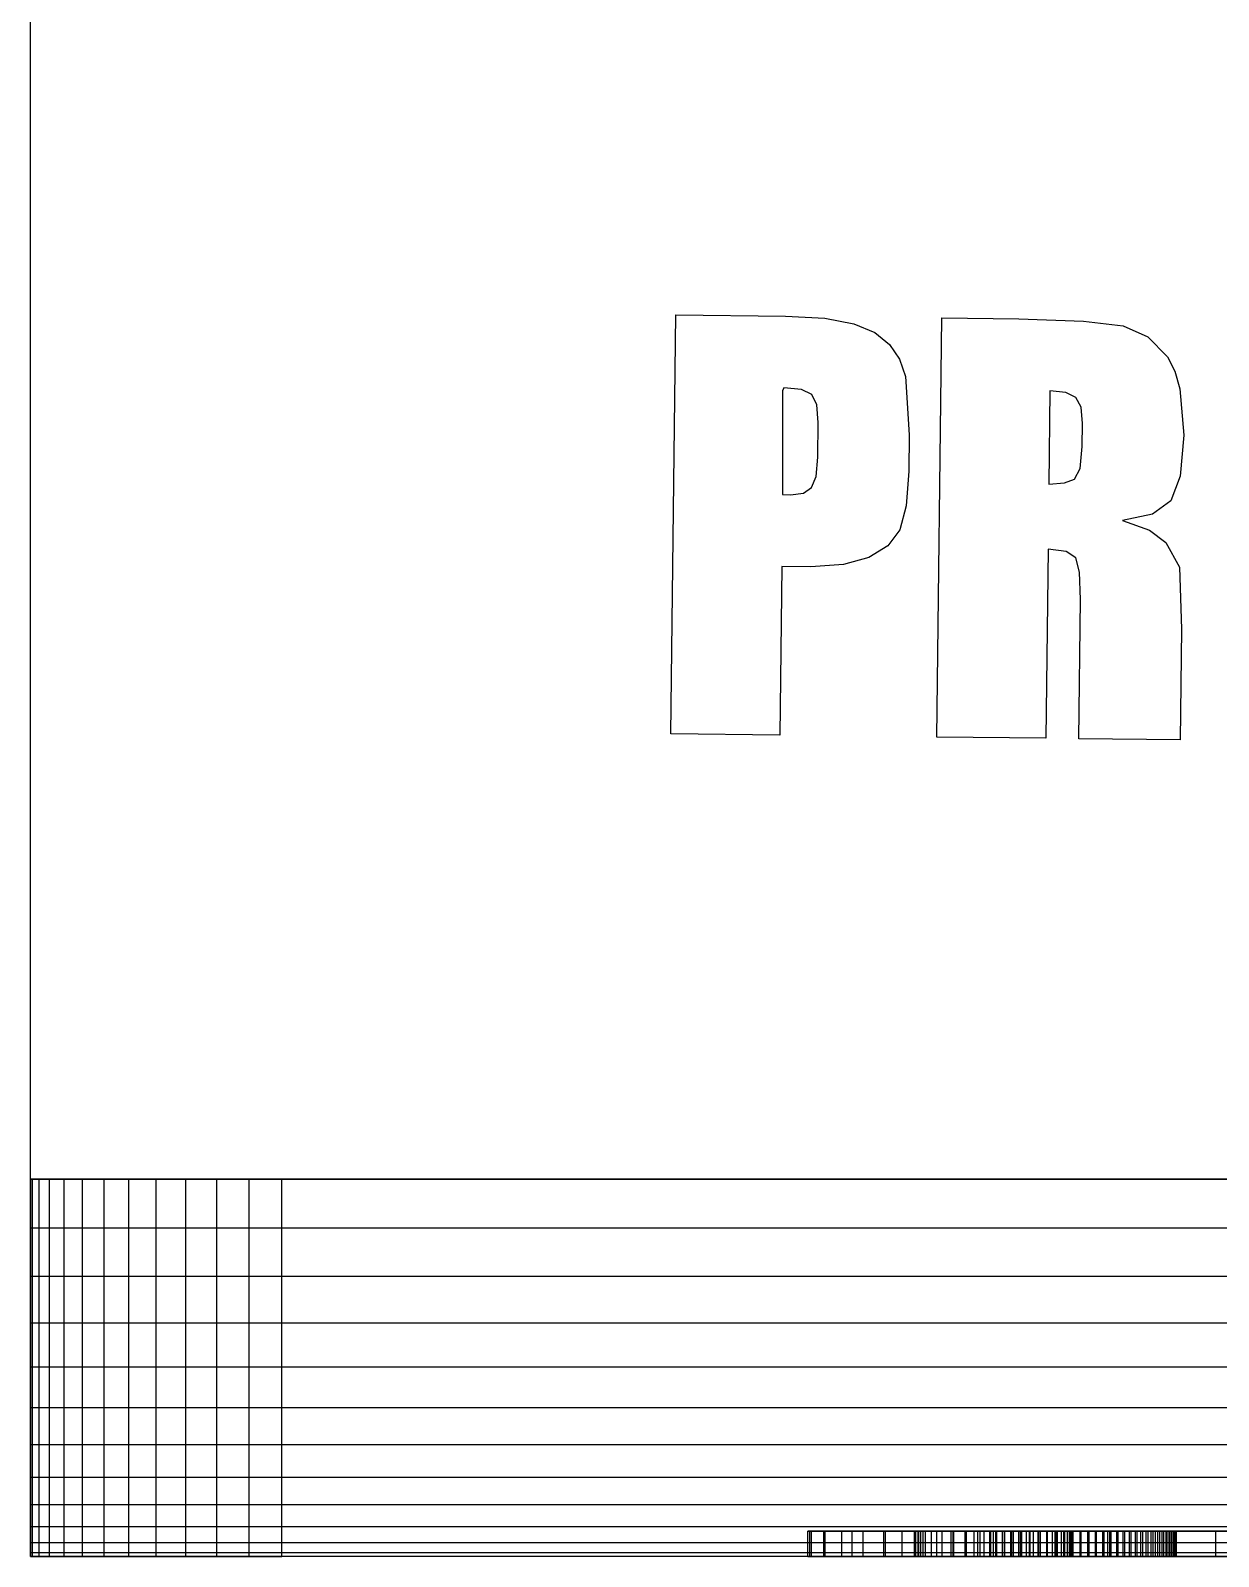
# Model space of a CAD drawing. Header units: millimetres. Extents: x -658 to 1307, y -81 to 472.
# Drawn here: x 574.58 to 588.76, y 308.11 to 326.31 of the extents above; entities that cross this region are included whole.
import ezdxf

# ---------------------------------------------------------------- set-up
doc = ezdxf.new("R2010")
doc.units = ezdxf.units.MM
doc.layers.get('0').update_dxf_attribs({"true_color": 0xffffff})
doc.layers.add('version_135', color=190, linetype='Continuous', true_color=0x9900ff)

# ---------------------------------------------------------------- blocks, each defined once
blk = doc.blocks.new('Group_21')
for p, q in [((-20.8, -42.314, 0), (-20.8, -13.314, 0.001)), ((-20.8, -42.314, -4.5), (-20.8, -13.314, -4.499)), ((-13.158, -37.002, 0.001), (-13.1, -32.002, 0.001)), ((-13.158, -37.002, -0.299), (-13.1, -32.002, -0.299)), ((-13.1, -32.002, 0.001), (-11.791, -32.018, 0.001)), ((-13.1, -32.002, -0.299), (-11.791, -32.018, -0.299)), ((-13.1, -32.002, 0.001), (-13.1, -32.002, -0.299)), ((-11.791, -32.018, 0.001), (-11.321, -32.044, 0.001)), ((-11.791, -32.018, -0.299), (-11.321, -32.044, -0.299)), ((-11.791, -32.018, 0.001), (-11.791, -32.018, -0.299)), ((-11.321, -32.044, 0.001), (-10.975, -32.111, 0.001)), ((-11.321, -32.044, -0.299), (-10.975, -32.111, -0.299)), ((-11.321, -32.044, 0.001), (-11.321, -32.044, -0.299)), ((-10.975, -32.111, 0.001), (-10.726, -32.215, 0.001)), ((-10.975, -32.111, -0.299), (-10.726, -32.215, -0.299)), ((-10.975, -32.111, 0.001), (-10.975, -32.111, -0.299)), ((-10.726, -32.215, 0.001), (-10.548, -32.357, 0.001)), ((-10.726, -32.215, -0.299), (-10.548, -32.357, -0.299)), ((-10.726, -32.215, 0.001), (-10.726, -32.215, -0.299)), ((-9.984, -37.039, 0.001), (-9.925, -32.039, 0.001)), ((-9.984, -37.039, -0.299), (-9.925, -32.039, -0.299)), ((-9.925, -32.039, 0.001), (-9.925, -32.039, -0.299)), ((-9.005, -32.05, 0.001), (-9.005, -32.05, -0.299)), ((-8.234, -32.077, 0.001), (-7.76, -32.136, 0.001)), ((-8.234, -32.077, -0.299), (-7.76, -32.136, -0.299)), ((-8.234, -32.077, 0.001), (-8.234, -32.077, -0.299)), ((-7.76, -32.136, 0.001), (-7.466, -32.265, 0.001)), ((-7.76, -32.136, -0.299), (-7.466, -32.265, -0.299)), ((-7.76, -32.136, 0.001), (-7.76, -32.136, -0.299)), ((-10.548, -32.357, 0.001), (-10.43, -32.532, 0.001)), ((-10.548, -32.357, 0.001), (-10.548, -32.357, -0.299)), ((-10.548, -32.357, -0.299), (-10.43, -32.532, -0.299)), ((-7.466, -32.265, 0.001), (-7.233, -32.505, 0.001)), ((-7.466, -32.265, -0.299), (-7.233, -32.505, -0.299)), ((-7.466, -32.265, 0.001), (-7.466, -32.265, -0.299)), ((-10.43, -32.532, 0.001), (-10.358, -32.74, 0.001)), ((-10.43, -32.532, -0.299), (-10.358, -32.74, -0.299)), ((-10.43, -32.532, 0.001), (-10.43, -32.532, -0.299)), ((-7.233, -32.505, 0.001), (-7.145, -32.673, 0.001)), ((-7.233, -32.505, -0.299), (-7.145, -32.673, -0.299)), ((-7.233, -32.505, 0.001), (-7.233, -32.505, -0.299)), ((-10.358, -32.74, 0.001), (-10.315, -33.434, 0.001)), ((-10.358, -32.74, -0.299), (-10.315, -33.434, -0.299)), ((-10.358, -32.74, 0.001), (-10.358, -32.74, -0.299)), ((-7.145, -32.673, 0.001), (-7.083, -32.885, 0.001)), ((-7.145, -32.673, -0.299), (-7.083, -32.885, -0.299)), ((-7.145, -32.673, 0.001), (-7.145, -32.673, -0.299)), ((-11.81, -32.873, 0.001), (-11.825, -32.91, 0.001)), ((-11.81, -32.873, -0.299), (-11.825, -32.91, -0.299)), ((-11.825, -32.91, 0.001), (-11.825, -34.145, 0.001)), ((-11.825, -32.91, -0.299), (-11.825, -34.145, -0.299)), ((-11.825, -32.91, 0.001), (-11.825, -32.91, -0.299)), ((-11.6, -32.895, 0.001), (-11.81, -32.873, 0.001)), ((-11.6, -32.895, -0.299), (-11.81, -32.873, -0.299)), ((-11.81, -32.873, 0.001), (-11.81, -32.873, -0.299)), ((-11.477, -32.954, 0.001), (-11.6, -32.895, 0.001)), ((-11.477, -32.954, -0.299), (-11.6, -32.895, -0.299)), ((-11.6, -32.895, 0.001), (-11.6, -32.895, -0.299)), ((-8.635, -32.91, 0.001), (-8.648, -34.022, 0.001)), ((-8.635, -32.91, -0.299), (-8.648, -34.022, -0.299)), ((-8.445, -32.931, 0.001), (-8.635, -32.91, 0.001)), ((-8.445, -32.931, -0.299), (-8.635, -32.91, -0.299)), ((-8.635, -32.91, 0.001), (-8.635, -32.91, -0.299)), ((-8.326, -32.988, 0.001), (-8.445, -32.931, 0.001)), ((-8.326, -32.988, -0.299), (-8.445, -32.931, -0.299)), ((-8.445, -32.931, 0.001), (-8.445, -32.931, -0.299)), ((-7.083, -32.885, 0.001), (-7.038, -33.438, 0.001)), ((-7.083, -32.885, -0.299), (-7.038, -33.438, -0.299)), ((-7.083, -32.885, 0.001), (-7.083, -32.885, -0.299)), ((-11.418, -33.077, 0.001), (-11.477, -32.954, 0.001)), ((-11.418, -33.077, -0.299), (-11.477, -32.954, -0.299)), ((-11.477, -32.954, 0.001), (-11.477, -32.954, -0.299)), ((-11.401, -33.289, 0.001), (-11.418, -33.077, 0.001)), ((-11.401, -33.289, -0.299), (-11.418, -33.077, -0.299)), ((-11.418, -33.077, 0.001), (-11.418, -33.077, -0.299)), ((-8.263, -33.104, 0.001), (-8.326, -32.988, 0.001)), ((-8.263, -33.104, -0.299), (-8.326, -32.988, -0.299)), ((-8.326, -32.988, 0.001), (-8.326, -32.988, -0.299)), ((-8.244, -33.301, 0.001), (-8.263, -33.104, 0.001)), ((-8.244, -33.301, -0.299), (-8.263, -33.104, -0.299)), ((-8.263, -33.104, 0.001), (-8.263, -33.104, -0.299)), ((-11.406, -33.699, 0.001), (-11.401, -33.289, 0.001)), ((-11.406, -33.699, -0.299), (-11.401, -33.289, -0.299)), ((-11.401, -33.289, 0.001), (-11.401, -33.289, -0.299)), ((-8.248, -33.575, 0.001), (-8.244, -33.301, 0.001)), ((-8.248, -33.575, -0.299), (-8.244, -33.301, -0.299)), ((-8.244, -33.301, 0.001), (-8.244, -33.301, -0.299)), ((-10.315, -33.434, 0.001), (-10.32, -33.869, 0.001)), ((-10.315, -33.434, -0.299), (-10.32, -33.869, -0.299)), ((-10.315, -33.434, 0.001), (-10.315, -33.434, -0.299)), ((-7.038, -33.438, 0.001), (-7.08, -33.926, 0.001)), ((-7.038, -33.438, -0.299), (-7.08, -33.926, -0.299)), ((-7.038, -33.438, 0.001), (-7.038, -33.438, -0.299)), ((-8.273, -33.838, 0.001), (-8.248, -33.575, 0.001)), ((-8.273, -33.838, -0.299), (-8.248, -33.575, -0.299)), ((-8.248, -33.575, 0.001), (-8.248, -33.575, -0.299)), ((-11.426, -33.93, 0.001), (-11.406, -33.699, 0.001)), ((-11.426, -33.93, -0.299), (-11.406, -33.699, -0.299)), ((-11.406, -33.699, 0.001), (-11.406, -33.699, -0.299)), ((-8.34, -33.965, 0.001), (-8.273, -33.838, 0.001)), ((-8.34, -33.965, -0.299), (-8.273, -33.838, -0.299)), ((-8.273, -33.838, 0.001), (-8.273, -33.838, -0.299)), ((-11.479, -34.064, 0.001), (-11.426, -33.93, 0.001)), ((-11.479, -34.064, -0.299), (-11.426, -33.93, -0.299)), ((-11.426, -33.93, 0.001), (-11.426, -33.93, -0.299)), ((-10.32, -33.869, 0.001), (-10.35, -34.283, 0.001)), ((-10.32, -33.869, -0.299), (-10.35, -34.283, -0.299)), ((-10.32, -33.869, 0.001), (-10.32, -33.869, -0.299)), ((-8.648, -34.022, 0.001), (-8.462, -34.009, 0.001)), ((-8.648, -34.022, -0.299), (-8.462, -34.009, -0.299)), ((-8.648, -34.022, 0.001), (-8.648, -34.022, -0.299)), ((-8.462, -34.009, 0.001), (-8.34, -33.965, 0.001)), ((-8.462, -34.009, -0.299), (-8.34, -33.965, -0.299)), ((-8.462, -34.009, 0.001), (-8.462, -34.009, -0.299)), ((-8.34, -33.965, 0.001), (-8.34, -33.965, -0.299)), ((-7.08, -33.926, 0.001), (-7.193, -34.221, 0.001)), ((-7.08, -33.926, -0.299), (-7.193, -34.221, -0.299)), ((-7.08, -33.926, 0.001), (-7.08, -33.926, -0.299)), ((-11.825, -34.145, 0.001), (-11.729, -34.15, 0.001)), ((-11.825, -34.145, -0.299), (-11.729, -34.15, -0.299)), ((-11.825, -34.145, 0.001), (-11.825, -34.145, -0.299)), ((-11.729, -34.15, 0.001), (-11.577, -34.129, 0.001)), ((-11.729, -34.15, -0.299), (-11.577, -34.129, -0.299)), ((-11.729, -34.15, 0.001), (-11.729, -34.15, -0.299)), ((-11.577, -34.129, 0.001), (-11.479, -34.064, 0.001)), ((-11.577, -34.129, -0.299), (-11.479, -34.064, -0.299)), ((-11.577, -34.129, 0.001), (-11.577, -34.129, -0.299)), ((-11.479, -34.064, 0.001), (-11.479, -34.064, -0.299)), ((-7.193, -34.221, 0.001), (-7.41, -34.379, 0.001)), ((-7.193, -34.221, -0.299), (-7.41, -34.379, -0.299)), ((-7.193, -34.221, 0.001), (-7.193, -34.221, -0.299)), ((-10.35, -34.283, 0.001), (-10.427, -34.566, 0.001)), ((-10.35, -34.283, -0.299), (-10.427, -34.566, -0.299)), ((-10.35, -34.283, 0.001), (-10.35, -34.283, -0.299)), ((-7.41, -34.379, 0.001), (-7.767, -34.455, 0.001)), ((-7.41, -34.379, -0.299), (-7.767, -34.455, -0.299)), ((-7.41, -34.379, 0.001), (-7.41, -34.379, -0.299)), ((-10.427, -34.566, 0.001), (-10.57, -34.758, 0.001)), ((-10.427, -34.566, -0.299), (-10.57, -34.758, -0.299)), ((-10.427, -34.566, 0.001), (-10.427, -34.566, -0.299)), ((-7.767, -34.455, 0.001), (-7.445, -34.571, 0.001)), ((-7.767, -34.455, -0.299), (-7.445, -34.571, -0.299)), ((-7.767, -34.455, 0.001), (-7.767, -34.455, -0.299)), ((-7.445, -34.571, 0.001), (-7.251, -34.717, 0.001)), ((-7.445, -34.571, -0.299), (-7.251, -34.717, -0.299)), ((-7.445, -34.571, 0.001), (-7.445, -34.571, -0.299)), ((-10.57, -34.758, 0.001), (-10.794, -34.899, 0.001)), ((-10.57, -34.758, -0.299), (-10.794, -34.899, -0.299)), ((-10.57, -34.758, 0.001), (-10.57, -34.758, -0.299)), ((-7.251, -34.717, 0.001), (-7.089, -35.014, 0.001)), ((-7.251, -34.717, -0.299), (-7.089, -35.014, -0.299)), ((-7.251, -34.717, 0.001), (-7.251, -34.717, -0.299)), ((-10.794, -34.899, 0.001), (-11.1, -34.983, 0.001)), ((-10.794, -34.899, -0.299), (-11.1, -34.983, -0.299)), ((-10.794, -34.899, 0.001), (-10.794, -34.899, -0.299)), ((-8.657, -34.8, 0.001), (-8.684, -37.054, 0.001)), ((-8.657, -34.8, -0.299), (-8.684, -37.054, -0.299)), ((-8.44, -34.826, 0.001), (-8.657, -34.8, 0.001)), ((-8.44, -34.826, -0.299), (-8.657, -34.8, -0.299)), ((-8.657, -34.8, 0.001), (-8.657, -34.8, -0.299)), ((-8.326, -34.9, 0.001), (-8.44, -34.826, 0.001)), ((-8.326, -34.9, -0.299), (-8.44, -34.826, -0.299)), ((-8.44, -34.826, 0.001), (-8.44, -34.826, -0.299)), ((-8.281, -35.072, 0.001), (-8.326, -34.9, 0.001)), ((-8.281, -35.072, -0.299), (-8.326, -34.9, -0.299)), ((-8.326, -34.9, 0.001), (-8.326, -34.9, -0.299)), ((-11.835, -35.004, 0.001), (-11.858, -37.017, 0.001)), ((-11.835, -35.004, -0.299), (-11.858, -37.017, -0.299)), ((-11.486, -35.008, 0.001), (-11.835, -35.004, 0.001)), ((-11.486, -35.008, -0.299), (-11.835, -35.004, -0.299)), ((-11.835, -35.004, 0.001), (-11.835, -35.004, -0.299)), ((-11.1, -34.983, 0.001), (-11.486, -35.008, 0.001)), ((-11.1, -34.983, -0.299), (-11.486, -35.008, -0.299)), ((-11.486, -35.008, 0.001), (-11.486, -35.008, -0.299)), ((-11.1, -34.983, 0.001), (-11.1, -34.983, -0.299)), ((-8.269, -35.397, 0.001), (-8.281, -35.072, 0.001)), ((-8.269, -35.397, -0.299), (-8.281, -35.072, -0.299)), ((-8.281, -35.072, 0.001), (-8.281, -35.072, -0.299)), ((-7.089, -35.014, 0.001), (-7.089, -35.014, -0.299)), ((-8.288, -37.059, 0.001), (-8.269, -35.397, 0.001)), ((-8.288, -37.059, -0.299), (-8.269, -35.397, -0.299)), ((-8.269, -35.397, 0.001), (-8.269, -35.397, -0.299)), ((-7.065, -35.754, 0.001), (-7.065, -35.754, -0.299)), ((-11.858, -37.017, 0.001), (-13.158, -37.002, 0.001)), ((-11.858, -37.017, -0.299), (-13.158, -37.002, -0.299)), ((-13.158, -37.002, 0.001), (-13.158, -37.002, -0.299)), ((-11.858, -37.017, 0.001), (-11.858, -37.017, -0.299)), ((-8.684, -37.054, 0.001), (-9.984, -37.039, 0.001)), ((-8.684, -37.054, -0.299), (-9.984, -37.039, -0.299)), ((-9.984, -37.039, 0.001), (-9.984, -37.039, -0.299)), ((-8.684, -37.054, 0.001), (-8.684, -37.054, -0.299)), ((-7.081, -37.073, 0.001), (-8.288, -37.059, 0.001)), ((-7.081, -37.073, -0.299), (-8.288, -37.059, -0.299)), ((-8.288, -37.059, 0.001), (-8.288, -37.059, -0.299)), ((-7.081, -37.073, 0.001), (-7.081, -37.073, -0.299)), ((-20.8, -42.314, -4.5), (97.2, -42.314, -4.5)), ((-20.8, -42.314, -31.499), (-20.8, -42.314, -4.5)), ((-20.8, -46.814, -31.499), (-20.8, -42.314, -31.499)), ((97.2, -42.314, 0), (-20.8, -42.314, 0)), ((-20.775, -46.814, -31.891), (-20.775, -42.314, -31.891)), ((-20.698, -46.814, -32.276), (-20.698, -42.314, -32.276)), ((-20.572, -46.814, -32.648), (-20.572, -42.314, -32.648)), ((-20.398, -46.814, -32.999), (-20.398, -42.314, -32.999)), ((-20.18, -46.814, -33.326), (-20.18, -42.314, -33.326)), ((-19.922, -46.814, -33.621), (-19.922, -42.314, -33.621)), ((-19.626, -46.814, -33.88), (-19.626, -42.314, -33.88)), ((-19.3, -46.814, -34.098), (-19.3, -42.314, -34.098)), ((-18.948, -46.814, -34.271), (-18.948, -42.314, -34.271)), ((-18.577, -46.814, -34.397), (-18.577, -42.314, -34.397)), ((-18.192, -46.814, -34.474), (-18.192, -42.314, -34.474)), ((-17.8, -46.814, -34.499), (-17.8, -42.314, -34.499)), ((94.2, -42.314, -34.5), (-17.8, -42.314, -34.499)), ((97.2, -42.9, -0.044), (-20.8, -42.9, -0.043)), ((97.2, -43.475, -0.163), (-20.8, -43.475, -0.162)), ((97.2, -44.03, -0.354), (-20.8, -44.03, -0.354)), ((97.2, -44.555, -0.616), (-20.8, -44.555, -0.616)), ((97.2, -45.042, -0.944), (-20.8, -45.042, -0.943)), ((97.2, -45.484, -1.331), (-20.8, -45.484, -1.331)), ((97.2, -45.871, -1.772), (-20.8, -45.871, -1.772)), ((97.2, -46.198, -2.259), (-20.8, -46.198, -2.259)), ((97.2, -46.46, -2.785), (-20.8, -46.46, -2.784)), ((-2.483, -46.514, -20.321), (-11.523, -46.514, -20.321)), ((-11.523, -46.514, -20.321), (-11.522, -46.514, -20.212)), ((-11.523, -46.814, -20.321), (-11.523, -46.514, -20.321)), ((-11.523, -46.814, -30.164), (-11.523, -46.514, -30.164)), ((-11.523, -46.814, -30.634), (-11.523, -46.514, -30.634)), ((-11.523, -46.814, -29.135), (-11.523, -46.514, -29.135)), ((-11.523, -46.514, -29.135), (-11.523, -46.514, -27.754)), ((-11.478, -46.514, -30.643), (-11.523, -46.514, -30.634)), ((-11.523, -46.514, -30.164), (-11.523, -46.514, -29.135)), ((-11.523, -46.514, -30.634), (-11.523, -46.514, -30.164)), ((-10.236, -46.514, -17.568), (-11.522, -46.514, -17.568)), ((-11.522, -46.514, -17.568), (-11.522, -46.514, -9.911)), ((-11.522, -46.514, -9.911), (-10.236, -46.514, -9.911)), ((-11.522, -46.814, -9.911), (-11.522, -46.514, -9.911)), ((-11.522, -46.814, -17.568), (-11.522, -46.514, -17.568)), ((-11.522, -46.814, -20.212), (-11.522, -46.514, -20.212)), ((-11.523, -46.814, -27.754), (-11.523, -46.514, -27.754)), ((-11.522, -46.814, -22.87), (-11.522, -46.514, -22.87)), ((-11.523, -46.814, -23.58), (-11.523, -46.514, -23.58)), ((-11.523, -46.814, -24.769), (-11.523, -46.514, -24.769)), ((-11.523, -46.814, -26.229), (-11.523, -46.514, -26.229)), ((-11.523, -46.514, -23.58), (-11.522, -46.514, -22.87)), ((-11.522, -46.514, -22.87), (-11.5, -46.514, -22.76)), ((-11.523, -46.514, -27.754), (-11.523, -46.514, -26.229)), ((-11.523, -46.514, -26.229), (-11.523, -46.514, -24.769)), ((-11.523, -46.514, -24.769), (-11.523, -46.514, -23.58)), ((-11.5, -46.814, -22.76), (-11.5, -46.514, -22.76)), ((-11.5, -46.514, -22.76), (-11.317, -46.514, -22.76)), ((-11.332, -46.514, -30.643), (-11.478, -46.514, -30.643)), ((-11.478, -46.814, -30.643), (-11.478, -46.514, -30.643)), ((-11.116, -46.514, -30.643), (-11.332, -46.514, -30.643)), ((-11.332, -46.814, -30.643), (-11.332, -46.514, -30.643)), ((-11.317, -46.814, -22.76), (-11.317, -46.514, -22.76)), ((-11.317, -46.514, -22.76), (-10.996, -46.514, -22.76)), ((-10.865, -46.514, -30.643), (-11.116, -46.514, -30.643)), ((-11.116, -46.814, -30.643), (-11.116, -46.514, -30.643)), ((-10.996, -46.814, -22.76), (-10.996, -46.514, -22.76)), ((-10.996, -46.514, -22.76), (-10.597, -46.514, -22.76)), ((-10.615, -46.514, -30.643), (-10.865, -46.514, -30.643)), ((-10.865, -46.814, -30.643), (-10.865, -46.514, -30.643)), ((-10.399, -46.514, -30.643), (-10.615, -46.514, -30.643)), ((-10.615, -46.814, -30.643), (-10.615, -46.514, -30.643)), ((-10.597, -46.814, -22.76), (-10.597, -46.514, -22.76)), ((-10.597, -46.514, -22.76), (-10.175, -46.514, -22.76)), ((-10.252, -46.514, -30.643), (-10.399, -46.514, -30.643)), ((-10.399, -46.814, -30.643), (-10.399, -46.514, -30.643)), ((-10.208, -46.514, -30.64), (-10.252, -46.514, -30.643)), ((-10.252, -46.814, -30.643), (-10.252, -46.514, -30.643)), ((-7.943, -46.514, -14.172), (-10.236, -46.514, -14.172)), ((-10.236, -46.514, -14.172), (-10.236, -46.514, -17.568)), ((-10.236, -46.514, -9.911), (-10.236, -46.514, -13.015)), ((-10.236, -46.814, -13.015), (-10.236, -46.514, -13.015)), ((-10.236, -46.814, -17.568), (-10.236, -46.514, -17.568)), ((-10.236, -46.514, -13.015), (-7.943, -46.514, -13.015)), ((-10.236, -46.814, -14.172), (-10.236, -46.514, -14.172)), ((-10.236, -46.814, -9.911), (-10.236, -46.514, -9.911)), ((-10.199, -46.514, -27.481), (-10.208, -46.514, -27.525)), ((-10.208, -46.514, -27.525), (-10.208, -46.514, -27.81)), ((-10.208, -46.514, -28.287), (-10.208, -46.514, -28.873)), ((-10.208, -46.514, -28.873), (-10.208, -46.514, -29.485)), ((-10.208, -46.514, -29.485), (-10.208, -46.514, -30.038)), ((-10.208, -46.514, -30.038), (-10.208, -46.514, -30.451)), ((-10.208, -46.514, -30.451), (-10.208, -46.514, -30.64)), ((-10.208, -46.514, -27.81), (-10.208, -46.514, -28.287)), ((-10.208, -46.514, -26.355), (-10.202, -46.514, -26.39)), ((-10.208, -46.514, -24.139), (-10.208, -46.514, -24.485)), ((-10.208, -46.514, -25.801), (-10.208, -46.514, -26.147)), ((-10.208, -46.514, -23.931), (-10.208, -46.514, -24.139)), ((-10.208, -46.514, -26.147), (-10.208, -46.514, -26.355)), ((-10.208, -46.514, -24.485), (-10.208, -46.514, -24.914)), ((-10.208, -46.514, -24.914), (-10.208, -46.514, -25.372)), ((-10.202, -46.514, -23.896), (-10.208, -46.514, -23.931)), ((-10.208, -46.514, -25.372), (-10.208, -46.514, -25.801)), ((-10.208, -46.814, -27.525), (-10.208, -46.514, -27.525)), ((-10.208, -46.814, -29.485), (-10.208, -46.514, -29.485)), ((-10.208, -46.814, -27.81), (-10.208, -46.514, -27.81)), ((-10.208, -46.814, -30.038), (-10.208, -46.514, -30.038)), ((-10.208, -46.814, -30.451), (-10.208, -46.514, -30.451)), ((-10.208, -46.814, -26.355), (-10.208, -46.514, -26.355)), ((-10.208, -46.814, -28.873), (-10.208, -46.514, -28.873)), ((-10.208, -46.814, -30.64), (-10.208, -46.514, -30.64)), ((-10.208, -46.814, -28.287), (-10.208, -46.514, -28.287)), ((-10.208, -46.814, -23.931), (-10.208, -46.514, -23.931)), ((-10.208, -46.814, -24.485), (-10.208, -46.514, -24.485)), ((-10.208, -46.814, -24.139), (-10.208, -46.514, -24.139)), ((-10.208, -46.814, -24.914), (-10.208, -46.514, -24.914)), ((-10.208, -46.814, -25.372), (-10.208, -46.514, -25.372)), ((-10.208, -46.814, -26.147), (-10.208, -46.514, -26.147)), ((-10.208, -46.814, -25.801), (-10.208, -46.514, -25.801)), ((-10.202, -46.514, -26.39), (-10.146, -46.514, -26.39)), ((-10.146, -46.514, -23.896), (-10.202, -46.514, -23.896)), ((-10.202, -46.814, -26.39), (-10.202, -46.514, -26.39)), ((-10.202, -46.814, -23.896), (-10.202, -46.514, -23.896)), ((-10.12, -46.514, -27.481), (-10.199, -46.514, -27.481)), ((-10.199, -46.814, -27.481), (-10.199, -46.514, -27.481)), ((-10.175, -46.814, -22.76), (-10.175, -46.514, -22.76)), ((-10.175, -46.514, -22.76), (-9.789, -46.514, -22.76)), ((-10.146, -46.514, -26.39), (-10.046, -46.514, -26.39)), ((-10.046, -46.514, -23.896), (-10.146, -46.514, -23.896)), ((-10.146, -46.814, -26.39), (-10.146, -46.514, -26.39)), ((-10.146, -46.814, -23.896), (-10.146, -46.514, -23.896)), ((-9.983, -46.514, -27.481), (-10.12, -46.514, -27.481)), ((-10.12, -46.814, -27.481), (-10.12, -46.514, -27.481)), ((-10.046, -46.514, -26.39), (-9.919, -46.514, -26.39)), ((-9.919, -46.514, -23.896), (-10.046, -46.514, -23.896)), ((-10.046, -46.814, -26.39), (-10.046, -46.514, -26.39)), ((-10.046, -46.814, -23.896), (-10.046, -46.514, -23.896)), ((-9.812, -46.514, -27.481), (-9.983, -46.514, -27.481)), ((-9.983, -46.814, -27.481), (-9.983, -46.514, -27.481)), ((-9.919, -46.514, -26.39), (-9.78, -46.514, -26.39)), ((-9.78, -46.514, -23.896), (-9.919, -46.514, -23.896)), ((-9.919, -46.814, -26.39), (-9.919, -46.514, -26.39)), ((-9.919, -46.814, -23.896), (-9.919, -46.514, -23.896)), ((-9.632, -46.514, -27.481), (-9.812, -46.514, -27.481)), ((-9.812, -46.814, -27.481), (-9.812, -46.514, -27.481)), ((-9.789, -46.814, -22.76), (-9.789, -46.514, -22.76)), ((-9.789, -46.514, -22.76), (-9.495, -46.514, -22.76)), ((-9.78, -46.514, -26.39), (-9.648, -46.514, -26.39)), ((-9.648, -46.514, -23.896), (-9.78, -46.514, -23.896)), ((-9.78, -46.814, -26.39), (-9.78, -46.514, -26.39)), ((-9.78, -46.814, -23.896), (-9.78, -46.514, -23.896)), ((-9.648, -46.514, -26.39), (-9.538, -46.514, -26.39)), ((-9.538, -46.514, -23.896), (-9.648, -46.514, -23.896)), ((-9.648, -46.814, -26.39), (-9.648, -46.514, -26.39)), ((-9.648, -46.814, -23.896), (-9.648, -46.514, -23.896)), ((-9.466, -46.514, -27.481), (-9.632, -46.514, -27.481)), ((-9.632, -46.814, -27.481), (-9.632, -46.514, -27.481)), ((-9.538, -46.514, -26.39), (-9.468, -46.514, -26.39)), ((-9.468, -46.514, -23.896), (-9.538, -46.514, -23.896)), ((-9.538, -46.814, -26.39), (-9.538, -46.514, -26.39)), ((-9.538, -46.814, -23.896), (-9.538, -46.514, -23.896)), ((-9.495, -46.814, -22.76), (-9.495, -46.514, -22.76)), ((-9.495, -46.514, -22.76), (-9.352, -46.514, -22.76)), ((-9.468, -46.514, -26.39), (-9.419, -46.514, -26.39)), ((-9.419, -46.514, -23.896), (-9.468, -46.514, -23.896)), ((-9.468, -46.814, -26.39), (-9.468, -46.514, -26.39)), ((-9.468, -46.814, -23.896), (-9.468, -46.514, -23.896)), ((-9.466, -46.814, -27.481), (-9.466, -46.514, -27.481)), ((-9.341, -46.514, -27.481), (-9.466, -46.514, -27.481)), ((-9.419, -46.514, -26.39), (-9.308, -46.514, -26.382)), ((-9.308, -46.514, -23.903), (-9.419, -46.514, -23.896)), ((-9.419, -46.814, -26.39), (-9.419, -46.514, -26.39)), ((-9.419, -46.814, -23.896), (-9.419, -46.514, -23.896)), ((-9.352, -46.814, -22.76), (-9.352, -46.514, -22.76)), ((-9.352, -46.514, -22.76), (-9.27, -46.514, -22.761)), ((-9.341, -46.814, -27.481), (-9.341, -46.514, -27.481)), ((-9.279, -46.514, -27.481), (-9.341, -46.514, -27.481)), ((-9.308, -46.514, -26.382), (-9.202, -46.514, -26.364)), ((-9.202, -46.514, -23.918), (-9.308, -46.514, -23.903)), ((-9.308, -46.814, -26.382), (-9.308, -46.514, -26.382)), ((-9.308, -46.814, -23.903), (-9.308, -46.514, -23.903)), ((-9.279, -46.814, -27.481), (-9.279, -46.514, -27.481)), ((-9.195, -46.514, -27.48), (-9.279, -46.514, -27.481)), ((-9.27, -46.814, -22.761), (-9.27, -46.514, -22.761)), ((-9.27, -46.514, -22.761), (-9.171, -46.514, -22.766)), ((-9.202, -46.514, -26.364), (-9.101, -46.514, -26.337)), ((-9.101, -46.514, -23.943), (-9.202, -46.514, -23.918)), ((-9.202, -46.814, -26.364), (-9.202, -46.514, -26.364)), ((-9.202, -46.814, -23.918), (-9.202, -46.514, -23.918)), ((-9.195, -46.814, -27.48), (-9.195, -46.514, -27.48)), ((-9.089, -46.514, -27.473), (-9.195, -46.514, -27.48)), ((-9.171, -46.814, -22.766), (-9.171, -46.514, -22.766)), ((-9.171, -46.514, -22.766), (-9.071, -46.514, -22.774)), ((-9.101, -46.514, -26.337), (-9.005, -46.514, -26.3)), ((-9.005, -46.514, -23.976), (-9.101, -46.514, -23.943)), ((-9.101, -46.814, -26.337), (-9.101, -46.514, -26.337)), ((-9.101, -46.814, -23.943), (-9.101, -46.514, -23.943)), ((-9.089, -46.814, -27.473), (-9.089, -46.514, -27.473)), ((-8.984, -46.514, -27.462), (-9.089, -46.514, -27.473)), ((-9.071, -46.814, -22.774), (-9.071, -46.514, -22.774)), ((-9.071, -46.514, -22.774), (-8.97, -46.514, -22.786)), ((-9.005, -46.514, -26.3), (-8.915, -46.514, -26.252)), ((-8.914, -46.514, -24.017), (-9.005, -46.514, -23.976)), ((-9.005, -46.814, -26.3), (-9.005, -46.514, -26.3)), ((-9.005, -46.814, -23.976), (-9.005, -46.514, -23.976)), ((-8.984, -46.814, -27.462), (-8.984, -46.514, -27.462)), ((-8.88, -46.514, -27.446), (-8.984, -46.514, -27.462)), ((-8.97, -46.814, -22.786), (-8.97, -46.514, -22.786)), ((-8.97, -46.514, -22.786), (-8.869, -46.514, -22.803)), ((-8.915, -46.514, -26.252), (-8.829, -46.514, -26.195)), ((-8.915, -46.814, -26.252), (-8.915, -46.514, -26.252)), ((-8.829, -46.514, -24.067), (-8.914, -46.514, -24.017)), ((-8.914, -46.814, -24.017), (-8.914, -46.514, -24.017)), ((-8.88, -46.814, -27.446), (-8.88, -46.514, -27.446)), ((-8.776, -46.514, -27.426), (-8.88, -46.514, -27.446)), ((-8.869, -46.814, -22.803), (-8.869, -46.514, -22.803)), ((-8.869, -46.514, -22.803), (-8.767, -46.514, -22.822)), ((-8.829, -46.514, -26.195), (-8.748, -46.514, -26.128)), ((-8.748, -46.514, -24.126), (-8.829, -46.514, -24.067)), ((-8.829, -46.814, -26.195), (-8.829, -46.514, -26.195)), ((-8.829, -46.814, -24.067), (-8.829, -46.514, -24.067)), ((-8.776, -46.814, -27.426), (-8.776, -46.514, -27.426)), ((-8.673, -46.514, -27.4), (-8.776, -46.514, -27.426)), ((-8.767, -46.814, -22.822), (-8.767, -46.514, -22.822)), ((-8.767, -46.514, -22.822), (-8.664, -46.514, -22.846)), ((-8.748, -46.514, -26.128), (-8.672, -46.514, -26.052)), ((-8.672, -46.514, -24.194), (-8.748, -46.514, -24.126)), ((-8.748, -46.814, -26.128), (-8.748, -46.514, -26.128)), ((-8.748, -46.814, -24.126), (-8.748, -46.514, -24.126)), ((-8.673, -46.814, -27.4), (-8.673, -46.514, -27.4)), ((-8.571, -46.514, -27.369), (-8.673, -46.514, -27.4)), ((-8.672, -46.514, -26.052), (-8.604, -46.514, -25.965)), ((-8.604, -46.514, -24.272), (-8.672, -46.514, -24.194)), ((-8.672, -46.814, -26.052), (-8.672, -46.514, -26.052)), ((-8.672, -46.814, -24.194), (-8.672, -46.514, -24.194)), ((-8.664, -46.814, -22.846), (-8.664, -46.514, -22.846)), ((-8.664, -46.514, -22.846), (-8.56, -46.514, -22.874)), ((-8.604, -46.514, -25.965), (-8.545, -46.514, -25.87)), ((-8.545, -46.514, -24.359), (-8.604, -46.514, -24.272)), ((-8.604, -46.814, -25.965), (-8.604, -46.514, -25.965)), ((-8.604, -46.814, -24.272), (-8.604, -46.514, -24.272)), ((-8.571, -46.814, -27.369), (-8.571, -46.514, -27.369)), ((-8.47, -46.514, -27.334), (-8.571, -46.514, -27.369)), ((-8.56, -46.814, -22.874), (-8.56, -46.514, -22.874)), ((-8.56, -46.514, -22.874), (-8.458, -46.514, -22.906)), ((-8.545, -46.514, -25.87), (-8.496, -46.514, -25.765)), ((-8.496, -46.514, -24.458), (-8.545, -46.514, -24.359)), ((-8.545, -46.814, -24.359), (-8.545, -46.514, -24.359)), ((-8.545, -46.814, -25.87), (-8.545, -46.514, -25.87)), ((-8.496, -46.514, -25.765), (-8.455, -46.514, -25.651)), ((-8.455, -46.514, -24.566), (-8.496, -46.514, -24.458)), ((-8.496, -46.814, -24.458), (-8.496, -46.514, -24.458)), ((-8.496, -46.814, -25.765), (-8.496, -46.514, -25.765)), ((-8.47, -46.814, -27.334), (-8.47, -46.514, -27.334)), ((-8.371, -46.514, -27.293), (-8.47, -46.514, -27.334)), ((-8.458, -46.814, -22.906), (-8.458, -46.514, -22.906)), ((-8.458, -46.514, -22.906), (-8.358, -46.514, -22.943)), ((-8.455, -46.514, -25.651), (-8.423, -46.514, -25.528)), ((-8.423, -46.514, -24.685), (-8.455, -46.514, -24.566)), ((-8.455, -46.814, -25.651), (-8.455, -46.514, -25.651)), ((-8.455, -46.814, -24.566), (-8.455, -46.514, -24.566)), ((-8.423, -46.514, -25.528), (-8.4, -46.514, -25.396)), ((-8.4, -46.514, -24.814), (-8.423, -46.514, -24.685)), ((-8.423, -46.814, -25.528), (-8.423, -46.514, -25.528)), ((-8.423, -46.814, -24.685), (-8.423, -46.514, -24.685)), ((-8.4, -46.514, -25.396), (-8.387, -46.514, -25.255)), ((-8.387, -46.514, -24.954), (-8.4, -46.514, -24.814)), ((-8.4, -46.814, -24.814), (-8.4, -46.514, -24.814)), ((-8.4, -46.814, -25.396), (-8.4, -46.514, -25.396)), ((-8.387, -46.514, -25.255), (-8.382, -46.514, -25.104)), ((-8.382, -46.514, -25.104), (-8.387, -46.514, -24.954)), ((-8.387, -46.814, -24.954), (-8.387, -46.514, -24.954)), ((-8.387, -46.814, -25.255), (-8.387, -46.514, -25.255)), ((-8.382, -46.814, -25.104), (-8.382, -46.514, -25.104)), ((-8.371, -46.814, -27.293), (-8.371, -46.514, -27.293)), ((-8.275, -46.514, -27.247), (-8.371, -46.514, -27.293)), ((-8.358, -46.814, -22.943), (-8.358, -46.514, -22.943)), ((-8.358, -46.514, -22.943), (-8.262, -46.514, -22.986)), ((-8.275, -46.814, -27.247), (-8.275, -46.514, -27.247)), ((-8.181, -46.514, -27.196), (-8.275, -46.514, -27.247)), ((-8.262, -46.814, -22.986), (-8.262, -46.514, -22.986)), ((-8.262, -46.514, -22.986), (-8.168, -46.514, -23.035)), ((-8.181, -46.814, -27.196), (-8.181, -46.514, -27.196)), ((-8.091, -46.514, -27.139), (-8.181, -46.514, -27.196)), ((-8.168, -46.814, -23.035), (-8.168, -46.514, -23.035)), ((-8.168, -46.514, -23.035), (-8.077, -46.514, -23.089)), ((-8.091, -46.814, -27.139), (-8.091, -46.514, -27.139)), ((-8.004, -46.514, -27.077), (-8.091, -46.514, -27.139)), ((-8.077, -46.814, -23.089), (-8.077, -46.514, -23.089)), ((-8.077, -46.514, -23.089), (-7.988, -46.514, -23.148)), ((-8.004, -46.814, -27.077), (-8.004, -46.514, -27.077)), ((-7.919, -46.514, -27.01), (-8.004, -46.514, -27.077)), ((-7.988, -46.814, -23.148), (-7.988, -46.514, -23.148)), ((-7.988, -46.514, -23.148), (-7.903, -46.514, -23.213)), ((-7.943, -46.514, -17.568), (-7.943, -46.514, -14.172)), ((-7.943, -46.814, -13.015), (-7.943, -46.514, -13.015)), ((-7.943, -46.514, -13.015), (-7.943, -46.514, -9.911)), ((-7.943, -46.814, -9.911), (-7.943, -46.514, -9.911)), ((-7.943, -46.814, -14.172), (-7.943, -46.514, -14.172)), ((-7.943, -46.514, -9.911), (-6.655, -46.514, -9.911)), ((-6.656, -46.514, -17.568), (-7.943, -46.514, -17.568)), ((-7.943, -46.814, -17.568), (-7.943, -46.514, -17.568)), ((-7.919, -46.814, -27.01), (-7.919, -46.514, -27.01)), ((-7.838, -46.514, -26.938), (-7.919, -46.514, -27.01)), ((-7.903, -46.814, -23.213), (-7.903, -46.514, -23.213)), ((-7.903, -46.514, -23.213), (-7.82, -46.514, -23.283)), ((-7.838, -46.814, -26.938), (-7.838, -46.514, -26.938)), ((-7.76, -46.514, -26.861), (-7.838, -46.514, -26.938)), ((-7.82, -46.814, -23.283), (-7.82, -46.514, -23.283)), ((-7.82, -46.514, -23.283), (-7.741, -46.514, -23.359)), ((-7.76, -46.814, -26.861), (-7.76, -46.514, -26.861)), ((-7.686, -46.514, -26.778), (-7.76, -46.514, -26.861)), ((-7.741, -46.814, -23.359), (-7.741, -46.514, -23.359)), ((-7.741, -46.514, -23.359), (-7.666, -46.514, -23.441)), ((-7.686, -46.814, -26.778), (-7.686, -46.514, -26.778)), ((-7.615, -46.514, -26.69), (-7.686, -46.514, -26.778)), ((-7.666, -46.814, -23.441), (-7.666, -46.514, -23.441)), ((-7.666, -46.514, -23.441), (-7.595, -46.514, -23.529)), ((-7.615, -46.814, -26.69), (-7.615, -46.514, -26.69)), ((-7.549, -46.514, -26.597), (-7.615, -46.514, -26.69)), ((-7.595, -46.814, -23.529), (-7.595, -46.514, -23.529)), ((-7.595, -46.514, -23.529), (-7.527, -46.514, -23.622)), ((-7.549, -46.814, -26.597), (-7.549, -46.514, -26.597)), ((-7.486, -46.514, -26.499), (-7.549, -46.514, -26.597)), ((-7.527, -46.814, -23.622), (-7.527, -46.514, -23.622)), ((-7.527, -46.514, -23.622), (-7.463, -46.514, -23.722)), ((-7.486, -46.814, -26.499), (-7.486, -46.514, -26.499)), ((-7.428, -46.514, -26.397), (-7.486, -46.514, -26.499)), ((-7.463, -46.814, -23.722), (-7.463, -46.514, -23.722)), ((-7.463, -46.514, -23.722), (-7.403, -46.514, -23.827)), ((-7.428, -46.814, -26.397), (-7.428, -46.514, -26.397)), ((-7.373, -46.514, -26.289), (-7.428, -46.514, -26.397)), ((-7.403, -46.814, -23.827), (-7.403, -46.514, -23.827)), ((-7.403, -46.514, -23.827), (-7.346, -46.514, -23.938)), ((-7.373, -46.814, -26.289), (-7.373, -46.514, -26.289)), ((-7.322, -46.514, -26.175), (-7.373, -46.514, -26.289)), ((-7.346, -46.814, -23.938), (-7.346, -46.514, -23.938)), ((-7.346, -46.514, -23.938), (-7.294, -46.514, -24.055)), ((-7.322, -46.814, -26.175), (-7.322, -46.514, -26.175)), ((-7.276, -46.514, -26.057), (-7.322, -46.514, -26.175)), ((-7.294, -46.814, -24.055), (-7.294, -46.514, -24.055)), ((-7.294, -46.514, -24.055), (-7.249, -46.514, -24.18)), ((-7.276, -46.814, -26.057), (-7.276, -46.514, -26.057)), ((-7.235, -46.514, -25.934), (-7.276, -46.514, -26.057)), ((-7.249, -46.814, -24.18), (-7.249, -46.514, -24.18)), ((-7.249, -46.514, -24.18), (-7.211, -46.514, -24.313)), ((-7.235, -46.814, -25.934), (-7.235, -46.514, -25.934)), ((-7.201, -46.514, -25.805), (-7.235, -46.514, -25.934)), ((-7.211, -46.814, -24.313), (-7.211, -46.514, -24.313)), ((-7.211, -46.514, -24.313), (-7.18, -46.514, -24.452)), ((-7.201, -46.814, -25.805), (-7.201, -46.514, -25.805)), ((-7.174, -46.514, -25.672), (-7.201, -46.514, -25.805)), ((-7.18, -46.814, -24.452), (-7.18, -46.514, -24.452)), ((-7.18, -46.514, -24.452), (-7.155, -46.514, -24.6)), ((-7.174, -46.814, -25.672), (-7.174, -46.514, -25.672)), ((-7.152, -46.514, -25.533), (-7.174, -46.514, -25.672)), ((-7.155, -46.814, -24.6), (-7.155, -46.514, -24.6)), ((-7.155, -46.514, -24.6), (-7.138, -46.514, -24.755)), ((-7.152, -46.814, -25.533), (-7.152, -46.514, -25.533)), ((-7.136, -46.514, -25.39), (-7.152, -46.514, -25.533)), ((-7.138, -46.814, -24.755), (-7.138, -46.514, -24.755)), ((-7.138, -46.514, -24.755), (-7.128, -46.514, -24.917)), ((-7.136, -46.814, -25.39), (-7.136, -46.514, -25.39)), ((-7.127, -46.514, -25.241), (-7.136, -46.514, -25.39)), ((-7.128, -46.814, -24.917), (-7.128, -46.514, -24.917)), ((-7.128, -46.514, -24.917), (-7.124, -46.514, -25.087)), ((-7.127, -46.814, -25.241), (-7.127, -46.514, -25.241)), ((-7.124, -46.514, -25.087), (-7.127, -46.514, -25.241)), ((-7.124, -46.814, -25.087), (-7.124, -46.514, -25.087)), ((-6.655, -46.514, -9.911), (-6.656, -46.514, -17.568)), ((-6.656, -46.814, -17.568), (-6.656, -46.514, -17.568)), ((-6.655, -46.814, -9.911), (-6.655, -46.514, -9.911)), ((97.2, -46.652, -3.34), (-20.8, -46.652, -3.339)), ((97.2, -46.771, -3.915), (-20.8, -46.771, -3.914)), ((-20.8, -46.814, -31.499), (-20.8, -46.814, -4.499)), ((97.2, -46.814, -4.5), (-20.8, -46.814, -4.499)), ((94.2, -46.814, -34.5), (-17.8, -46.814, -34.499)), ((-2.483, -46.814, -20.321), (-11.523, -46.814, -20.321)), ((-11.523, -46.814, -20.321), (-11.522, -46.814, -20.212)), ((-11.523, -46.814, -30.634), (-11.523, -46.814, -30.164)), ((-11.523, -46.814, -30.164), (-11.523, -46.814, -29.135)), ((-11.523, -46.814, -29.135), (-11.523, -46.814, -27.754)), ((-11.478, -46.814, -30.643), (-11.523, -46.814, -30.634)), ((-11.523, -46.814, -24.769), (-11.523, -46.814, -23.58)), ((-11.523, -46.814, -23.58), (-11.522, -46.814, -22.87)), ((-11.523, -46.814, -27.754), (-11.523, -46.814, -26.229)), ((-11.523, -46.814, -26.229), (-11.523, -46.814, -24.769)), ((-11.522, -46.814, -22.87), (-11.5, -46.814, -22.76)), ((-10.236, -46.814, -17.568), (-11.522, -46.814, -17.568)), ((-11.522, -46.814, -17.568), (-11.522, -46.814, -9.911)), ((-11.522, -46.814, -9.911), (-10.236, -46.814, -9.911)), ((-11.5, -46.814, -22.76), (-11.317, -46.814, -22.76)), ((-11.332, -46.814, -30.643), (-11.478, -46.814, -30.643)), ((-11.116, -46.814, -30.643), (-11.332, -46.814, -30.643)), ((-11.317, -46.814, -22.76), (-10.996, -46.814, -22.76)), ((-10.865, -46.814, -30.643), (-11.116, -46.814, -30.643)), ((-10.996, -46.814, -22.76), (-10.597, -46.814, -22.76)), ((-10.615, -46.814, -30.643), (-10.865, -46.814, -30.643)), ((-10.399, -46.814, -30.643), (-10.615, -46.814, -30.643)), ((-10.597, -46.814, -22.76), (-10.175, -46.814, -22.76)), ((-10.252, -46.814, -30.643), (-10.399, -46.814, -30.643)), ((-10.208, -46.814, -30.64), (-10.252, -46.814, -30.643)), ((-10.236, -46.814, -13.015), (-7.943, -46.814, -13.015)), ((-10.236, -46.814, -14.172), (-10.236, -46.814, -17.568)), ((-10.236, -46.814, -9.911), (-10.236, -46.814, -13.015)), ((-7.943, -46.814, -14.172), (-10.236, -46.814, -14.172)), ((-10.208, -46.814, -25.801), (-10.208, -46.814, -26.147)), ((-10.208, -46.814, -24.485), (-10.208, -46.814, -24.914)), ((-10.208, -46.814, -25.372), (-10.208, -46.814, -25.801)), ((-10.208, -46.814, -26.355), (-10.202, -46.814, -26.39)), ((-10.208, -46.814, -26.147), (-10.208, -46.814, -26.355)), ((-10.208, -46.814, -23.931), (-10.208, -46.814, -24.139)), ((-10.202, -46.814, -23.896), (-10.208, -46.814, -23.931)), ((-10.208, -46.814, -24.139), (-10.208, -46.814, -24.485)), ((-10.208, -46.814, -24.914), (-10.208, -46.814, -25.372)), ((-10.208, -46.814, -28.873), (-10.208, -46.814, -29.485)), ((-10.208, -46.814, -29.485), (-10.208, -46.814, -30.038)), ((-10.208, -46.814, -30.038), (-10.208, -46.814, -30.451)), ((-10.208, -46.814, -28.287), (-10.208, -46.814, -28.873)), ((-10.208, -46.814, -30.451), (-10.208, -46.814, -30.64)), ((-10.208, -46.814, -27.525), (-10.208, -46.814, -27.81)), ((-10.199, -46.814, -27.481), (-10.208, -46.814, -27.525)), ((-10.208, -46.814, -27.81), (-10.208, -46.814, -28.287)), ((-10.146, -46.814, -23.896), (-10.202, -46.814, -23.896)), ((-10.202, -46.814, -26.39), (-10.146, -46.814, -26.39)), ((-10.12, -46.814, -27.481), (-10.199, -46.814, -27.481)), ((-10.175, -46.814, -22.76), (-9.789, -46.814, -22.76)), ((-10.046, -46.814, -23.896), (-10.146, -46.814, -23.896)), ((-10.146, -46.814, -26.39), (-10.046, -46.814, -26.39)), ((-9.983, -46.814, -27.481), (-10.12, -46.814, -27.481)), ((-9.919, -46.814, -23.896), (-10.046, -46.814, -23.896)), ((-10.046, -46.814, -26.39), (-9.919, -46.814, -26.39)), ((-9.812, -46.814, -27.481), (-9.983, -46.814, -27.481)), ((-9.78, -46.814, -23.896), (-9.919, -46.814, -23.896)), ((-9.919, -46.814, -26.39), (-9.78, -46.814, -26.39)), ((-9.632, -46.814, -27.481), (-9.812, -46.814, -27.481)), ((-9.789, -46.814, -22.76), (-9.495, -46.814, -22.76)), ((-9.648, -46.814, -23.896), (-9.78, -46.814, -23.896)), ((-9.78, -46.814, -26.39), (-9.648, -46.814, -26.39)), ((-9.538, -46.814, -23.896), (-9.648, -46.814, -23.896)), ((-9.648, -46.814, -26.39), (-9.538, -46.814, -26.39)), ((-9.466, -46.814, -27.481), (-9.632, -46.814, -27.481)), ((-9.468, -46.814, -23.896), (-9.538, -46.814, -23.896)), ((-9.538, -46.814, -26.39), (-9.468, -46.814, -26.39)), ((-9.495, -46.814, -22.76), (-9.352, -46.814, -22.76)), ((-9.419, -46.814, -23.896), (-9.468, -46.814, -23.896)), ((-9.468, -46.814, -26.39), (-9.419, -46.814, -26.39)), ((-9.341, -46.814, -27.481), (-9.466, -46.814, -27.481)), ((-9.308, -46.814, -23.903), (-9.419, -46.814, -23.896)), ((-9.419, -46.814, -26.39), (-9.308, -46.814, -26.382)), ((-9.352, -46.814, -22.76), (-9.27, -46.814, -22.761)), ((-9.279, -46.814, -27.481), (-9.341, -46.814, -27.481)), ((-9.202, -46.814, -23.918), (-9.308, -46.814, -23.903)), ((-9.308, -46.814, -26.382), (-9.202, -46.814, -26.364)), ((-9.195, -46.814, -27.48), (-9.279, -46.814, -27.481)), ((-9.27, -46.814, -22.761), (-9.171, -46.814, -22.766)), ((-9.101, -46.814, -23.943), (-9.202, -46.814, -23.918)), ((-9.202, -46.814, -26.364), (-9.101, -46.814, -26.337)), ((-9.089, -46.814, -27.473), (-9.195, -46.814, -27.48)), ((-9.171, -46.814, -22.766), (-9.071, -46.814, -22.774)), ((-9.005, -46.814, -23.976), (-9.101, -46.814, -23.943)), ((-9.101, -46.814, -26.337), (-9.005, -46.814, -26.3)), ((-8.984, -46.814, -27.462), (-9.089, -46.814, -27.473)), ((-9.071, -46.814, -22.774), (-8.97, -46.814, -22.786)), ((-8.914, -46.814, -24.017), (-9.005, -46.814, -23.976)), ((-9.005, -46.814, -26.3), (-8.915, -46.814, -26.252)), ((-8.88, -46.814, -27.446), (-8.984, -46.814, -27.462)), ((-8.97, -46.814, -22.786), (-8.869, -46.814, -22.803)), ((-8.915, -46.814, -26.252), (-8.829, -46.814, -26.195)), ((-8.829, -46.814, -24.067), (-8.914, -46.814, -24.017)), ((-8.776, -46.814, -27.426), (-8.88, -46.814, -27.446)), ((-8.869, -46.814, -22.803), (-8.767, -46.814, -22.822)), ((-8.748, -46.814, -24.126), (-8.829, -46.814, -24.067)), ((-8.829, -46.814, -26.195), (-8.748, -46.814, -26.128)), ((-8.673, -46.814, -27.4), (-8.776, -46.814, -27.426)), ((-8.767, -46.814, -22.822), (-8.664, -46.814, -22.846)), ((-8.672, -46.814, -24.194), (-8.748, -46.814, -24.126)), ((-8.748, -46.814, -26.128), (-8.672, -46.814, -26.052)), ((-8.571, -46.814, -27.369), (-8.673, -46.814, -27.4)), ((-8.604, -46.814, -24.272), (-8.672, -46.814, -24.194)), ((-8.672, -46.814, -26.052), (-8.604, -46.814, -25.965)), ((-8.664, -46.814, -22.846), (-8.56, -46.814, -22.874)), ((-8.545, -46.814, -24.359), (-8.604, -46.814, -24.272)), ((-8.604, -46.814, -25.965), (-8.545, -46.814, -25.87)), ((-8.47, -46.814, -27.334), (-8.571, -46.814, -27.369)), ((-8.56, -46.814, -22.874), (-8.458, -46.814, -22.906)), ((-8.496, -46.814, -24.458), (-8.545, -46.814, -24.359)), ((-8.545, -46.814, -25.87), (-8.496, -46.814, -25.765)), ((-8.455, -46.814, -24.566), (-8.496, -46.814, -24.458)), ((-8.496, -46.814, -25.765), (-8.455, -46.814, -25.651)), ((-8.371, -46.814, -27.293), (-8.47, -46.814, -27.334)), ((-8.458, -46.814, -22.906), (-8.358, -46.814, -22.943)), ((-8.423, -46.814, -24.685), (-8.455, -46.814, -24.566)), ((-8.455, -46.814, -25.651), (-8.423, -46.814, -25.528)), ((-8.4, -46.814, -24.814), (-8.423, -46.814, -24.685)), ((-8.423, -46.814, -25.528), (-8.4, -46.814, -25.396)), ((-8.387, -46.814, -24.954), (-8.4, -46.814, -24.814)), ((-8.4, -46.814, -25.396), (-8.387, -46.814, -25.255)), ((-8.382, -46.814, -25.104), (-8.387, -46.814, -24.954)), ((-8.387, -46.814, -25.255), (-8.382, -46.814, -25.104)), ((-8.275, -46.814, -27.247), (-8.371, -46.814, -27.293)), ((-8.358, -46.814, -22.943), (-8.262, -46.814, -22.986)), ((-8.181, -46.814, -27.196), (-8.275, -46.814, -27.247)), ((-8.262, -46.814, -22.986), (-8.168, -46.814, -23.035)), ((-8.091, -46.814, -27.139), (-8.181, -46.814, -27.196)), ((-8.168, -46.814, -23.035), (-8.077, -46.814, -23.089)), ((-8.004, -46.814, -27.077), (-8.091, -46.814, -27.139)), ((-8.077, -46.814, -23.089), (-7.988, -46.814, -23.148)), ((-7.919, -46.814, -27.01), (-8.004, -46.814, -27.077)), ((-7.988, -46.814, -23.148), (-7.903, -46.814, -23.213)), ((-7.943, -46.814, -13.015), (-7.943, -46.814, -9.911)), ((-6.656, -46.814, -17.568), (-7.943, -46.814, -17.568)), ((-7.943, -46.814, -9.911), (-6.655, -46.814, -9.911)), ((-7.943, -46.814, -17.568), (-7.943, -46.814, -14.172)), ((-7.838, -46.814, -26.938), (-7.919, -46.814, -27.01)), ((-7.903, -46.814, -23.213), (-7.82, -46.814, -23.283)), ((-7.76, -46.814, -26.861), (-7.838, -46.814, -26.938)), ((-7.82, -46.814, -23.283), (-7.741, -46.814, -23.359)), ((-7.686, -46.814, -26.778), (-7.76, -46.814, -26.861)), ((-7.741, -46.814, -23.359), (-7.666, -46.814, -23.441)), ((-7.615, -46.814, -26.69), (-7.686, -46.814, -26.778)), ((-7.666, -46.814, -23.441), (-7.595, -46.814, -23.529)), ((-7.549, -46.814, -26.597), (-7.615, -46.814, -26.69)), ((-7.595, -46.814, -23.529), (-7.527, -46.814, -23.622)), ((-7.486, -46.814, -26.499), (-7.549, -46.814, -26.597)), ((-7.527, -46.814, -23.622), (-7.463, -46.814, -23.722)), ((-7.428, -46.814, -26.397), (-7.486, -46.814, -26.499)), ((-7.463, -46.814, -23.722), (-7.403, -46.814, -23.827)), ((-7.373, -46.814, -26.289), (-7.428, -46.814, -26.397)), ((-7.403, -46.814, -23.827), (-7.346, -46.814, -23.938)), ((-7.322, -46.814, -26.175), (-7.373, -46.814, -26.289)), ((-7.346, -46.814, -23.938), (-7.294, -46.814, -24.055)), ((-7.276, -46.814, -26.057), (-7.322, -46.814, -26.175)), ((-7.294, -46.814, -24.055), (-7.249, -46.814, -24.18)), ((-7.235, -46.814, -25.934), (-7.276, -46.814, -26.057)), ((-7.249, -46.814, -24.18), (-7.211, -46.814, -24.313)), ((-7.201, -46.814, -25.805), (-7.235, -46.814, -25.934)), ((-7.211, -46.814, -24.313), (-7.18, -46.814, -24.452)), ((-7.174, -46.814, -25.672), (-7.201, -46.814, -25.805)), ((-7.18, -46.814, -24.452), (-7.155, -46.814, -24.6)), ((-7.152, -46.814, -25.533), (-7.174, -46.814, -25.672)), ((-7.155, -46.814, -24.6), (-7.138, -46.814, -24.755)), ((-7.136, -46.814, -25.39), (-7.152, -46.814, -25.533)), ((-7.138, -46.814, -24.755), (-7.128, -46.814, -24.917)), ((-7.127, -46.814, -25.241), (-7.136, -46.814, -25.39)), ((-7.128, -46.814, -24.917), (-7.124, -46.814, -25.087)), ((-7.124, -46.814, -25.087), (-7.127, -46.814, -25.241)), ((-6.655, -46.814, -9.911), (-6.656, -46.814, -17.568))]:
    blk.add_line(p, q)
at = {"color": 250, "true_color": 0x231f20}
for p, q in [((-11.522, -46.514, -20.212), (-2.483, -46.514, -20.212)), ((-11.522, -46.814, -20.212), (-2.483, -46.814, -20.212))]:
    blk.add_line(p, q, dxfattribs=at)
for points in [[(-9.925, -32.039, 0.001), (-9.005, -32.05, 0.001), (-8.234, -32.077, 0.001)], [(-9.925, -32.039, -0.299), (-9.005, -32.05, -0.299), (-8.234, -32.077, -0.299)], [(-7.089, -35.014, 0.001), (-7.065, -35.754, 0.001), (-7.081, -37.073, 0.001)], [(-7.089, -35.014, -0.299), (-7.065, -35.754, -0.299), (-7.081, -37.073, -0.299)], [(-20.8, -42.314, -31.499), (-20.775, -42.314, -31.891), (-20.698, -42.314, -32.276), (-20.572, -42.314, -32.648), (-20.398, -42.314, -32.999), (-20.18, -42.314, -33.326), (-19.922, -42.314, -33.621), (-19.626, -42.314, -33.88), (-19.3, -42.314, -34.098), (-18.948, -42.314, -34.271), (-18.577, -42.314, -34.397), (-18.192, -42.314, -34.474), (-17.8, -42.314, -34.499)], [(-20.8, -42.314, 0), (-20.8, -42.9, -0.043), (-20.8, -43.475, -0.162), (-20.8, -44.03, -0.354), (-20.8, -44.555, -0.616), (-20.8, -45.042, -0.943), (-20.8, -45.484, -1.331), (-20.8, -45.871, -1.772), (-20.8, -46.198, -2.259), (-20.8, -46.46, -2.784), (-20.8, -46.652, -3.339), (-20.8, -46.771, -3.914), (-20.8, -46.814, -4.499)], [(-20.8, -46.814, -31.499), (-20.775, -46.814, -31.891), (-20.698, -46.814, -32.276), (-20.572, -46.814, -32.648), (-20.398, -46.814, -32.999), (-20.18, -46.814, -33.326), (-19.922, -46.814, -33.621), (-19.626, -46.814, -33.88), (-19.3, -46.814, -34.098), (-18.948, -46.814, -34.271), (-18.577, -46.814, -34.397), (-18.192, -46.814, -34.474), (-17.8, -46.814, -34.499)]]:
    blk.add_polyline3d(points)

msp = doc.modelspace()

# ---------------------------------------------------------------- block references
at = {"layer": 'version_135'}
msp.add_blockref('Group_21', (595.385, 354.922, 0.001), dxfattribs=at)

doc.saveas('drawing.dxf')
